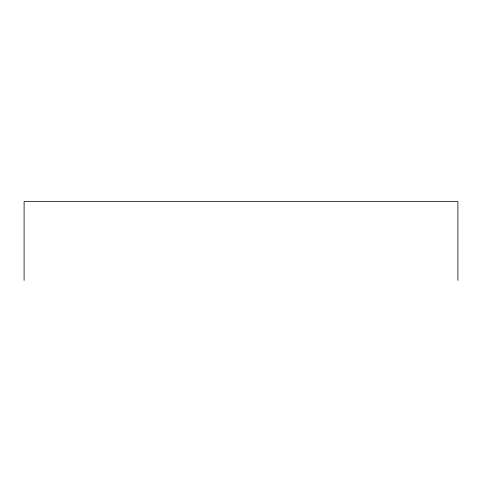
<?xml version="1.0" encoding="UTF-8"?>
<svg xmlns="http://www.w3.org/2000/svg" width="482" height="482" viewBox="0 0 482 482"><rect width="100%" height="100%" fill="white"/><g stroke="black" fill="none" stroke-linecap="round" stroke-linejoin="round"><path stroke-width="0.72" d="M457.9 280.385L457.9 201.615L24.1 201.615L24.1 280.385"/></g></svg>
